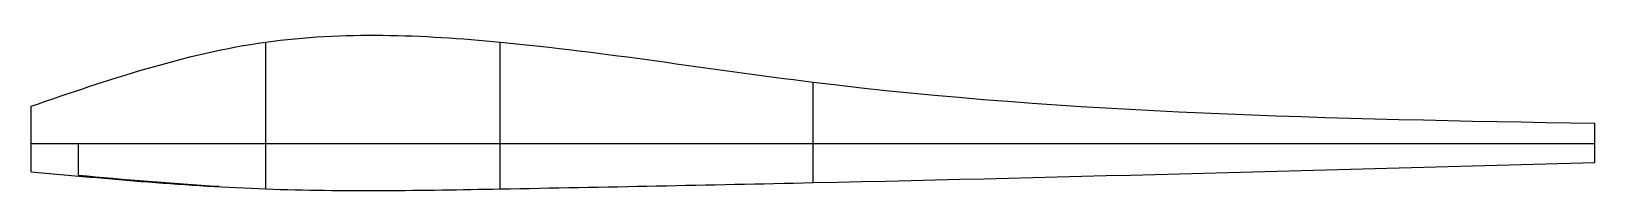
# Model space of a CAD drawing. Header units: inches. Extents: x 0 to 1000, y -31 to 72.
import ezdxf

# ---------------------------------------------------------------- set-up
doc = ezdxf.new("R2010")
doc.units = ezdxf.units.IN
doc.header["$MEASUREMENT"] = 0
doc.layers.get('0').update_dxf_attribs({"true_color": 0xc2ced6})

msp = doc.modelspace()

# ---------------------------------------------------------------- linework, layer by layer
at = {"color": 5}
for p, q in [((30, 2.5), (30, 2.5, -24.8)), ((30, 0, 5), (30, -20.2, 5)), ((30, -2.5), (30, -2.5, -24.7))]:
    msp.add_line(p, q, dxfattribs=at)
at = {"extrusion": (1, 0, -5.05322e-16)}
for centre, major_axis, ratio in [((150, 0), (0, 65), 0.61538), ((300, 0), (0, 65), 0.61538), ((500, 0), (0, 39.4), 0.68518), ((0, 0), (0, 24), 0.83333), ((1000, 0), (0, 13), 0.92308), ((0, 0), (0, 0, -20), 0.9), ((150, 0), (0, 0, -40), 0.725), ((300, 0), (0, 0, -40), 0.725), ((500, 0), (0, 0, -27), 0.92593), ((1000, 0), (0, 0, -12), 1)]:
    msp.add_ellipse(centre, major_axis=major_axis, ratio=ratio, start_param=4.71239, end_param=6.28319, dxfattribs=at)
at = {"extrusion": (-1, 0, 6.12323e-17)}
for centre, major_axis, ratio in [((150, 0), (0, 65), 0.61538), ((300, 0), (0, 65), 0.61538), ((500, 0), (0, 39.4), 0.68518), ((0, 0), (0, 24), 0.83333), ((1000, 0), (0, 13), 0.92308), ((0, 0), (0, 0, 20), 0.9), ((150, 0), (0, 0, 40), 0.725), ((300, 0), (0, 0, 40), 0.725), ((500, 0), (0, 0, 27), 0.92593), ((1000, 0), (0, 0, 12), 1)]:
    msp.add_ellipse(centre, major_axis=major_axis, ratio=ratio, start_param=4.71239, end_param=6.28319, dxfattribs=at)
for points, start_tangent, end_tangent in [([(150, 65), (300, 65)], (0.98475, 0.13818), (1.00136, -0.09481)), ([(0, 24), (150, 65)], (0.95455, 0.3264), (0.98475, 0.13818)), ([(300, 65), (500, 39.4)], (1.00136, -0.09481), (0.98983, -0.12206)), ([(500, 39.4), (1000, 13)], (0.98983, -0.12206), (1.003, -0.01807)), ([(0, 0, 20), (150, 0, 40)], (0.98876, 0, 0.16316), (0.99617, 0, 0.07018)), ([(0, 0, -20), (150, 0, -40)], (0.98876, 0, -0.16316), (0.99617, 0, -0.07018)), ([(300, 0, 40), (500, 0, 27)], (1.00031, 0, -0.04819), (0.99735, 0, -0.06322)), ([(300, 0, -40), (500, 0, -27)], (1.00031, 0, 0.04819), (0.99735, 0, 0.06322)), ([(500, 0, 27), (1000, 0, 12)], (0.99735, 0, -0.06322), (1.00065, 0, -0.01337)), ([(500, 0, -27), (1000, 0, -12)], (0.99735, 0, 0.06322), (1.00065, 0, 0.01337)), ([(150, 0, 40), (300, 0, 40)], (0.99617, 0, 0.07018), (1.00031, 0, -0.04819)), ([(0, -18), (150, -29)], (0.9966, -0.09139), (0.99876, -0.03662)), ([(500, -25), (1000, -12)], (0.99957, 0.02191), (0.99971, 0.02803)), ([(150, -29), (300, -29)], (0.99876, -0.03662), (1.00032, 0.01862)), ([(300, -29), (500, -25)], (1.00032, 0.01862), (0.99957, 0.02191))]:
    msp.add_spline(points, degree=3, dxfattribs=dict(start_tangent=start_tangent, end_tangent=end_tangent))
at = {"color": 5}
msp.add_open_spline([(30, -20.2, 5), (59.5, -22.9, 5), (89.9, -25.5, 5), (120, -27.3, 5)], degree=3, dxfattribs=at)

doc.saveas('drawing.dxf')
